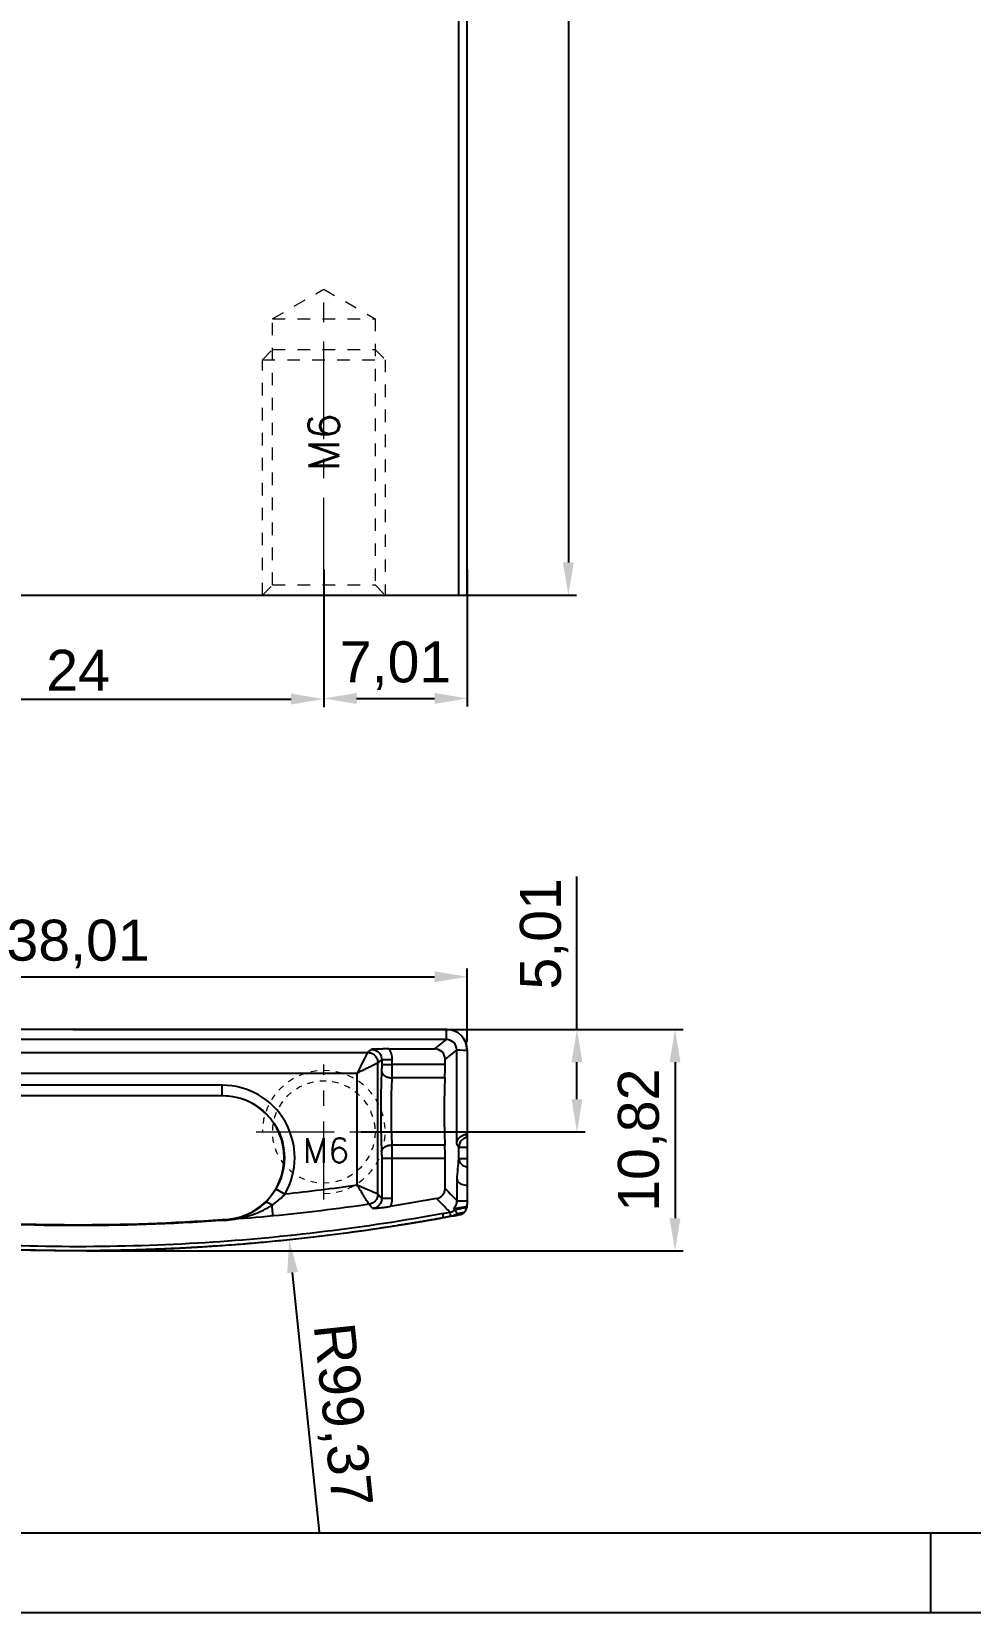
# Model space of a CAD drawing. Header units: millimetres. Extents: x 2535 to 3235, y 1673 to 1831.
# Drawn here: x 2580.7 to 2626.5, y 1673.6 to 1750.8 of the extents above; entities that cross this region are included whole.
import ezdxf
from ezdxf.enums import TextEntityAlignment as Align

# ---------------------------------------------------------------- set-up
doc = ezdxf.new("R2010")
doc.units = ezdxf.units.MM
doc.linetypes.add('CENTER', pattern=[2, 1.25, -0.25, 0.25, -0.25])
doc.linetypes.add('HIDDEN', pattern=[0.2, 0.1, -0.1])
doc.layers.add('253', color=7, linetype='Continuous', true_color=0xffffff)
doc.layers.add('DIM', color=3, linetype='Continuous')
doc.layers.add('图框', color=7, linetype='Continuous')
doc.layers.add('insert', color=85, linetype='Continuous', lineweight=20)
doc.layers.add('screw', color=33, linetype='Continuous', lineweight=13)
doc.styles.get("Standard").update_dxf_attribs({"font": 'arial.ttf'})
doc.styles.add('TXT', font='txt.shx', dxfattribs={"bigfont": 'gbcbig.shx'})
doc.dimstyles.new('ISO-25', dxfattribs={"dimtxt": 2.5, "dimasz": 2.5, "dimexe": 1.25, "dimexo": 0.625, "dimtad": 1, "dimtxsty": 'Standard', "dimcen": 2.5, "dimadec": 0, "dimazin": 0, "dimtfac": 1, "dimtmove": 0, "dimatfit": 3, "dimfxl": 0, "dimarcsym": 0})

# ---------------------------------------------------------------- blocks, each defined once
blk = doc.blocks.new('fgfeeffeef')
at = {"layer": '图框'}
for p, q in [((629.92, 1639.33), (1205.35, 1639.33)), ((857.32, 1639.33), (857.32, 1629.05)), ((619.65, 1629.05), (1215.63, 1629.05))]:
    blk.add_line(p, q, dxfattribs=at)
blk = doc.blocks.new('screw_m6_g')
at = {"layer": 'screw', "color": 1, "linetype": 'CENTER', "ltscale": 3.048}
for p, q in [((0, -3.3), (0, 3.3)), ((-3.3, 0), (3.3, 0))]:
    blk.add_line(p, q, dxfattribs=at)
at = {"layer": 'screw', "color": 33, "linetype": 'HIDDEN', "ltscale": 3.048}
blk.add_circle((0, 0), 2.5, dxfattribs=at)
at = {"layer": 'screw', "color": 92, "linetype": 'HIDDEN', "ltscale": 3.048}
blk.add_arc((0, 0), 3, 270, 180, dxfattribs=at)
at = {"layer": 'screw', "color": 6, "style": 'TXT'}
blk.add_text('M6', height=1.2, dxfattribs=at).set_placement((-1.02, -1.5))
blk = doc.blocks.new('*D61')
at = {"layer": 'DEFPOINTS', "color": 0, "transparency": 16777216}
for p in [(2601.952, 1704.67), (2563.942, 1701.031), (2601.952, 1701.075)]:
    blk.add_point(p, dxfattribs=at)
at = {"layer": 'DIM', "color": 0, "lineweight": -2, "transparency": 16777216}
for p, q in [((2563.942, 1701.43), (2563.942, 1705.07)), ((2601.952, 1701.474), (2601.952, 1705.07)), ((2565.542, 1704.67), (2600.352, 1704.67))]:
    blk.add_line(p, q, dxfattribs=at)
at = {"layer": 'DIM', "color": 0, "transparency": 16777216}
for points in [[(2565.542, 1704.937), (2565.542, 1704.404), (2563.942, 1704.67)], [(2600.352, 1704.937), (2600.352, 1704.404), (2601.952, 1704.67)]]:
    blk.add_solid(points, dxfattribs=at)
at = {"layer": 'DIM', "color": 0, "transparency": 16777216, "insert": (2582.947, 1706.272), "char_height": 2, "attachment_point": 5}
blk.add_mtext('38,01', dxfattribs=at)
blk = doc.blocks.new('*D63')
at = {"layer": 'DEFPOINTS', "color": 0, "transparency": 16777216}
for p in [(2570.948, 1724.958), (2594.947, 1724.958), (2594.947, 1718.23)]:
    blk.add_point(p, dxfattribs=at)
at = {"layer": 'DIM', "color": 0, "lineweight": -2, "transparency": 16777216}
for p, q in [((2570.948, 1724.558), (2570.948, 1717.83)), ((2594.947, 1724.558), (2594.947, 1717.83)), ((2572.548, 1718.23), (2593.347, 1718.23))]:
    blk.add_line(p, q, dxfattribs=at)
at = {"layer": 'DIM', "color": 0, "transparency": 16777216}
for points in [[(2572.548, 1718.497), (2572.548, 1717.964), (2570.948, 1718.23)], [(2593.347, 1718.497), (2593.347, 1717.964), (2594.947, 1718.23)]]:
    blk.add_solid(points, dxfattribs=at)
at = {"layer": 'DIM', "color": 0, "transparency": 16777216, "insert": (2582.948, 1719.634), "char_height": 2, "attachment_point": 5}
blk.add_mtext('24', dxfattribs=at)
blk = doc.blocks.new('*D64')
at = {"layer": 'DEFPOINTS', "color": 0, "transparency": 16777216}
for p in [(2594.947, 1724.958), (2601.952, 1724.958), (2601.952, 1718.26)]:
    blk.add_point(p, dxfattribs=at)
at = {"layer": 'DIM', "color": 0, "lineweight": -2, "transparency": 16777216}
for p, q in [((2594.947, 1724.558), (2594.947, 1717.86)), ((2601.952, 1724.558), (2601.952, 1717.86)), ((2596.547, 1718.26), (2600.352, 1718.26))]:
    blk.add_line(p, q, dxfattribs=at)
at = {"layer": 'DIM', "color": 0, "transparency": 16777216}
for points in [[(2596.547, 1718.526), (2596.547, 1717.993), (2594.947, 1718.26)], [(2600.352, 1718.526), (2600.352, 1717.993), (2601.952, 1718.26)]]:
    blk.add_solid(points, dxfattribs=at)
at = {"layer": 'DIM', "color": 0, "transparency": 16777216, "insert": (2598.45, 1719.861), "char_height": 2, "attachment_point": 5}
blk.add_mtext('7,01', dxfattribs=at)
blk = doc.blocks.new('*D65')
at = {"layer": 'DEFPOINTS', "color": 0, "transparency": 16777216}
for p in [(2600.234, 1702.101), (2596.35, 1697.093), (2607.308, 1697.093)]:
    blk.add_point(p, dxfattribs=at)
at = {"layer": 'DIM', "color": 0, "lineweight": -2, "transparency": 16777216}
for p, q in [((2607.308, 1702.101), (2607.308, 1709.572)), ((2600.634, 1702.101), (2607.708, 1702.101)), ((2607.308, 1698.693), (2607.308, 1700.501)), ((2596.749, 1697.093), (2607.708, 1697.093))]:
    blk.add_line(p, q, dxfattribs=at)
at = {"layer": 'DIM', "color": 0, "transparency": 16777216}
for points in [[(2607.041, 1700.501), (2607.575, 1700.501), (2607.308, 1702.101)], [(2607.041, 1698.693), (2607.575, 1698.693), (2607.308, 1697.093)]]:
    blk.add_solid(points, dxfattribs=at)
at = {"layer": 'DIM', "color": 0, "transparency": 16777216, "insert": (2605.706, 1706.768), "char_height": 2, "attachment_point": 5, "rotation": 90}
blk.add_mtext('5,01', dxfattribs=at)
blk = doc.blocks.new('*D38')
at = {"layer": 'DEFPOINTS', "color": 0, "transparency": 16777216}
for p in [(2582.321, 1702.101), (2582.947, 1691.285), (2612.096, 1691.285)]:
    blk.add_point(p, dxfattribs=at)
at = {"layer": 'DIM', "color": 0, "lineweight": -2, "transparency": 16777216}
for p, q in [((2582.721, 1702.101), (2612.495, 1702.101)), ((2612.096, 1700.501), (2612.096, 1692.885)), ((2583.347, 1691.285), (2612.495, 1691.285))]:
    blk.add_line(p, q, dxfattribs=at)
at = {"layer": 'DIM', "color": 0, "transparency": 16777216}
for points in [[(2611.829, 1700.501), (2612.362, 1700.501), (2612.096, 1702.101)], [(2611.829, 1692.885), (2612.362, 1692.885), (2612.096, 1691.285)]]:
    blk.add_solid(points, dxfattribs=at)
at = {"layer": 'DIM', "color": 0, "transparency": 16777216, "insert": (2610.494, 1696.693), "char_height": 2, "attachment_point": 5, "rotation": 90}
blk.add_mtext('10,82', dxfattribs=at)
blk = doc.blocks.new('*D45')
at = {"layer": 'DEFPOINTS', "color": 0, "transparency": 16777216}
for p in [(2599.527, 1812.708), (2599.527, 1723.299), (2606.887, 1723.299)]:
    blk.add_point(p, dxfattribs=at)
at = {"layer": 'DIM', "color": 0, "lineweight": -2, "transparency": 16777216}
for p, q in [((2599.927, 1812.708), (2607.286, 1812.708)), ((2606.887, 1811.108), (2606.887, 1724.899)), ((2599.927, 1723.299), (2607.286, 1723.299))]:
    blk.add_line(p, q, dxfattribs=at)
at = {"layer": 'DIM', "color": 0, "transparency": 16777216}
for points in [[(2606.62, 1811.108), (2607.153, 1811.108), (2606.887, 1812.708)], [(2606.62, 1724.899), (2607.153, 1724.899), (2606.887, 1723.299)]]:
    blk.add_solid(points, dxfattribs=at)
at = {"layer": 'DIM', "color": 0, "transparency": 16777216, "insert": (2605.285, 1768.004), "char_height": 2, "attachment_point": 5, "rotation": 90}
blk.add_mtext('89,41', dxfattribs=at)

msp = doc.modelspace()

# ---------------------------------------------------------------- linework, layer by layer
at = {"layer": '253', "color": 7, "linetype": 'Continuous'}
for p, q in [((2601.952, 1723.299), (2601.952, 1800.299)), ((2601.546, 1723.299), (2601.546, 1799.293)), ((2564.349, 1723.299), (2601.546, 1723.299)), ((2601.546, 1723.299), (2601.952, 1723.299)), ((2600.936, 1701.604), (2600.936, 1702.101)), ((2600.936, 1701.604), (2564.958, 1701.604)), ((2597.082, 1700.977), (2597.27, 1701.127)), ((2598.129, 1701.148), (2600.366, 1701.148)), ((2600.366, 1701.148), (2600.936, 1701.604)), ((2601.439, 1701.101), (2600.868, 1700.645)), ((2601.436, 1696.526), (2601.439, 1701.101)), ((2601.941, 1701.096), (2601.939, 1696.991)), ((2597.584, 1694.058), (2597.584, 1700.47)), ((2597.773, 1700.625), (2597.773, 1700.39)), ((2597.773, 1700.39), (2598.275, 1700.39)), ((2598.275, 1700.625), (2598.275, 1700.39)), ((2600.868, 1700.39), (2598.275, 1700.39)), ((2600.868, 1700.39), (2600.868, 1700.645)), ((2569.315, 1699.972), (2596.579, 1699.972)), ((2596.579, 1694.493), (2596.579, 1699.972)), ((2589.989, 1699.376), (2575.905, 1699.376)), ((2575.905, 1698.873), (2589.989, 1698.873)), ((2589.989, 1698.862), (2575.905, 1698.862)), ((2589.989, 1698.873), (2589.989, 1699.376)), ((2589.989, 1698.873), (2589.989, 1698.862)), ((2601.942, 1696.839), (2601.952, 1696.79)), ((2597.773, 1695.809), (2597.773, 1693.857)), ((2598.275, 1695.809), (2600.868, 1695.809)), ((2598.275, 1695.809), (2598.275, 1693.857)), ((2600.868, 1694.336), (2600.868, 1695.809)), ((2601.539, 1695.803), (2601.539, 1696.348)), ((2601.539, 1696.348), (2601.952, 1696.348)), ((2601.539, 1695.803), (2601.952, 1695.803)), ((2592.607, 1694.311), (2593.041, 1694.057)), ((2601.45, 1693.735), (2601.45, 1694.778)), ((2597.773, 1693.857), (2598.275, 1693.857)), ((2601.45, 1693.735), (2601.952, 1693.735)), ((2601.144, 1692.974), (2601.108, 1693.171))]:
    msp.add_line(p, q, dxfattribs=at)
at = {"layer": '253', "color": 6, "linetype": 'Continuous'}
for p, q in [((2600.952, 1702.101), (2564.942, 1702.101)), ((2601.952, 1701.101), (2601.952, 1693.532))]:
    msp.add_line(p, q, dxfattribs=at)
for centre, radius, start, end in [((2600.952, 1701.101), 1, 0, 90), ((2601.452, 1693.532), 0.5, 280.7874, 0)]:
    msp.add_arc(centre, radius, start, end, dxfattribs=at)
at = {"layer": '253', "color": 7, "linetype": 'Continuous'}
for centre, radius, start, end in [((2589.989, 1695.841), 3.535, 329.6864, 90), ((2589.989, 1695.841), 3.021, 270.00194, 90), ((2582.947, 1790.655), 99.081, 280.70991, 281.04979), ((2582.947, 1790.655), 98.088, 265.6217, 274.11703), ((2582.947, 1790.655), 99.282, 280.74086, 280.95124)]:
    msp.add_arc(centre, radius, start, end, dxfattribs=at)
at = {"layer": '253', "color": 7, "linetype": 'Continuous', "extrusion": (0, 0, -1)}
for centre, radius, start, end in [((-2589.989, 1695.841), 3.032, 90, 210.3136), ((-2582.947, 1790.655), 99.038, 258.94, 258.96102)]:
    msp.add_arc(centre, radius, start, end, dxfattribs=at)
at = {"layer": '253', "color": 6, "linetype": 'Continuous', "extrusion": (0, 0, -1)}
msp.add_arc((-2582.947, 1790.655), 99.37, 259.2126, 280.7874, dxfattribs=at)
at = {"layer": '253', "color": 7, "linetype": 'Continuous'}
for centre, major_axis, ratio, start_param, end_param in [((2600.934, 1701.094), (-0.721, -0.706), 0.997263, 2.367293, 3.935897), ((2600.365, 1700.644), (-0.394, -0.315), 0.997756, 2.468135, 4.036739), ((2600.934, 1701.099), (-0.372, -0.344), 0.992357, 2.39632, 3.964924), ((2601.941, 1701.101), (0.503, 0), 0.010472, 3.193958, 4.712395), ((2600.816, 1700.39), (0, 1.006), 0.052411, 4.009221, 4.712389), ((2600.957, 1698.1), (0, 2.536), 0.052411, 0.867628, 2.273964), ((2600.816, 1695.809), (0, 1.006), 0.052411, 4.712389, 5.415557), ((2602.042, 1696.348), (0.435, 0.252), 0.994584, 1.247142, 2.613847), ((2602.042, 1695.803), (0.501, -0.044), 0.856823, 3.243276, 4.607822)]:
    msp.add_ellipse(centre, major_axis=major_axis, ratio=ratio, start_param=start_param, end_param=end_param, dxfattribs=at)
for points, degree, knots in [([(2598.129, 1701.148), (2598.053, 1701.147), (2597.896, 1701.147), (2597.673, 1701.141), (2597.502, 1701.137), (2597.369, 1701.131), (2597.303, 1701.129), (2597.27, 1701.127)], 3, [0, 0, 0, 0, 0.224361, 0.465493, 0.725027, 0.859938, 1, 1, 1, 1]), ([(2597.27, 1701.127), (2597.273, 1701.127), (2597.291, 1701.127), (2597.326, 1701.125), (2597.377, 1701.117), (2597.433, 1701.102), (2597.493, 1701.077), (2597.557, 1701.041), (2597.623, 1700.988), (2597.684, 1700.916), (2597.736, 1700.825), (2597.767, 1700.724), (2597.773, 1700.656), (2597.773, 1700.625)], 3, [0, 0, 0, 0, 0.01108, 0.069367, 0.133858, 0.206255, 0.288177, 0.381123, 0.486522, 0.605545, 0.738761, 0.884891, 1, 1, 1, 1]), ([(2598.129, 1701.148), (2598.134, 1701.138), (2598.137, 1701.134), (2598.141, 1701.127), (2598.153, 1701.106), (2598.169, 1701.076), (2598.177, 1701.058), (2598.182, 1701.047), (2598.215, 1700.973), (2598.235, 1700.907), (2598.255, 1700.839), (2598.267, 1700.753), (2598.269, 1700.734), (2598.27, 1700.727), (2598.271, 1700.715), (2598.272, 1700.708), (2598.274, 1700.68), (2598.275, 1700.653), (2598.275, 1700.64), (2598.275, 1700.633), (2598.275, 1700.628), (2598.275, 1700.625)], 2, [0, 0, 0, 0.03125, 0.03125, 0.0625, 0.125, 0.196429, 0.196429, 0.25, 0.5, 0.5, 0.75, 0.8125, 0.8125, 0.84375, 0.84375, 0.875, 0.9375, 0.96875, 0.984375, 0.992188, 1, 1, 1]), ([(2596.579, 1699.972), (2596.646, 1700.005), (2596.778, 1700.071), (2596.936, 1700.15), (2597.039, 1700.202), (2597.088, 1700.226), (2597.116, 1700.24), (2597.181, 1700.273), (2597.283, 1700.324), (2597.406, 1700.385), (2597.485, 1700.425), (2597.532, 1700.448), (2597.555, 1700.46), (2597.568, 1700.467), (2597.575, 1700.469), (2597.581, 1700.469), (2597.583, 1700.47), (2597.584, 1700.47)], 3, [0, 0, 0, 0, 0.137717, 0.272104, 0.337599, 0.369862, 0.38587, 0.401794, 0.525374, 0.645377, 0.766456, 0.826645, 0.885959, 0.915072, 0.943744, 0.972039, 1, 1, 1, 1]), ([(2597.082, 1700.977), (2597.148, 1700.969), (2597.279, 1700.954), (2597.445, 1700.838), (2597.562, 1700.67), (2597.577, 1700.537), (2597.584, 1700.47)], 3, [0, 0, 0, 0, 0.248764, 0.497369, 0.746321, 1, 1, 1, 1]), ([(2597.584, 1700.47), (2597.6, 1700.483), (2597.631, 1700.508), (2597.678, 1700.548), (2597.726, 1700.587), (2597.757, 1700.612), (2597.773, 1700.625)], 3, [0, 0, 0, 0, 0.250006, 0.5, 0.749994, 1, 1, 1, 1]), ([(2597.773, 1700.39), (2597.773, 1700.372), (2597.773, 1700.33), (2597.772, 1700.262), (2597.771, 1700.186), (2597.769, 1700.119), (2597.767, 1700.08), (2597.766, 1700.064)], 3, [0, 0, 0, 0, 0.149184, 0.360884, 0.583695, 0.826028, 1, 1, 1, 1]), ([(2598.275, 1700.39), (2598.275, 1700.273), (2598.274, 1700.035), (2598.271, 1699.839), (2598.269, 1699.739)], 3, [0, 0, 0, 0, 0.48925, 1, 1, 1, 1]), ([(2597.767, 1700.064), (2597.764, 1699.995), (2597.758, 1699.857), (2597.75, 1699.633), (2597.744, 1699.399), (2597.738, 1699.153), (2597.734, 1698.899), (2597.73, 1698.551), (2597.728, 1698.13), (2597.73, 1697.697), (2597.733, 1697.347), (2597.738, 1697.067), (2597.744, 1696.808), (2597.75, 1696.572), (2597.758, 1696.345), (2597.763, 1696.205), (2597.766, 1696.135)], 3, [0, 0, 0, 0, 0.062753, 0.124603, 0.186271, 0.248388, 0.310952, 0.373686, 0.498775, 0.605963, 0.677608, 0.749186, 0.811558, 0.873733, 0.936315, 1, 1, 1, 1]), ([(2598.269, 1699.739), (2598.263, 1699.619), (2598.252, 1699.383), (2598.236, 1698.842), (2598.228, 1698.101), (2598.236, 1697.36), (2598.252, 1696.817), (2598.263, 1696.58), (2598.269, 1696.46)], 3, [0, 0, 0, 0, 0.126995, 0.249806, 0.499592, 0.7492, 0.872422, 1, 1, 1, 1]), ([(2598.269, 1696.46), (2598.271, 1696.36), (2598.274, 1696.164), (2598.275, 1695.926), (2598.275, 1695.809)], 3, [0, 0, 0, 0, 0.510799, 1, 1, 1, 1]), ([(2601.436, 1696.526), (2601.436, 1696.527), (2601.436, 1696.528), (2601.441, 1696.592), (2601.459, 1696.656), (2601.519, 1696.765), (2601.558, 1696.814), (2601.64, 1696.883), (2601.679, 1696.909), (2601.764, 1696.95), (2601.813, 1696.967), (2601.863, 1696.976)], 3, [0, 0, 0, 0, 0.005402, 0.005402, 0.343735, 0.343735, 0.627339, 0.627339, 0.81258, 0.81258, 1, 1, 1, 1]), ([(2601.539, 1696.348), (2601.529, 1696.367), (2601.518, 1696.386), (2601.496, 1696.423), (2601.486, 1696.441), (2601.464, 1696.479), (2601.453, 1696.497), (2601.44, 1696.519), (2601.438, 1696.523), (2601.436, 1696.526)], 3, [0, 0, 0, 0, 0.313334, 0.313334, 0.626668, 0.626668, 0.940002, 0.940002, 1, 1, 1, 1]), ([(2601.863, 1696.976), (2601.863, 1696.976), (2601.863, 1696.976), (2601.881, 1696.945), (2601.898, 1696.915), (2601.925, 1696.87), (2601.933, 1696.854), (2601.942, 1696.839)], 3, [0, 0, 0, 0, 0.003778, 0.003778, 0.663633, 0.663633, 1, 1, 1, 1]), ([(2597.766, 1696.135), (2597.767, 1696.133), (2597.768, 1696.111), (2597.769, 1696.064), (2597.771, 1695.985), (2597.772, 1695.899), (2597.773, 1695.838), (2597.773, 1695.809)], 3, [0, 0, 0, 0, 0.020031, 0.242957, 0.485389, 0.755334, 1, 1, 1, 1]), ([(2592.607, 1694.311), (2592.496, 1694.121), (2592.363, 1693.941), (2592.179, 1693.74), (2592.136, 1693.696), (2592.092, 1693.653)], 3, [0, 0, 0, 0, 0.772833, 0.772833, 1, 1, 1, 1]), ([(2592.417, 1693.523), (2592.47, 1693.558), (2592.522, 1693.594), (2592.739, 1693.756), (2592.9, 1693.899), (2593.041, 1694.057)], 3, [0, 0, 0, 0, 0.232505, 0.232505, 1, 1, 1, 1]), ([(2596.579, 1694.493), (2595.987, 1694.409), (2594.807, 1694.252), (2593.628, 1694.118), (2593.041, 1694.057)], 3, [0, 0, 0, 0, 0.50246, 1, 1, 1, 1]), ([(2597.154, 1693.561), (2597.144, 1693.578), (2597.122, 1693.613), (2597.026, 1693.769), (2596.925, 1693.931), (2596.832, 1694.083), (2596.715, 1694.272), (2596.627, 1694.415), (2596.579, 1694.493)], 3, [0, 0, 0, 0, 0.21341, 0.44088, 0.558871, 0.683545, 0.825843, 1, 1, 1, 1]), ([(2597.584, 1694.058), (2597.578, 1693.998), (2597.565, 1693.879), (2597.468, 1693.724), (2597.329, 1693.606), (2597.212, 1693.576), (2597.154, 1693.561)], 3, [0, 0, 0, 0, 0.249999, 0.499996, 0.749992, 1, 1, 1, 1]), ([(2600.456, 1693.842), (2600.511, 1693.852), (2600.565, 1693.871), (2600.663, 1693.927), (2600.708, 1693.963), (2600.782, 1694.048), (2600.812, 1694.097), (2600.853, 1694.202), (2600.866, 1694.258), (2600.868, 1694.322), (2600.868, 1694.329), (2600.868, 1694.336)], 3, [0, 0, 0, 0, 0.24235, 0.24235, 0.484719, 0.484719, 0.726848, 0.726848, 0.969072, 0.969072, 1, 1, 1, 1]), ([(2600.868, 1694.336), (2600.979, 1694.222), (2601.089, 1694.108), (2601.283, 1693.908), (2601.366, 1693.821), (2601.45, 1693.735)], 3, [0, 0, 0, 0, 0.568855, 0.568855, 1, 1, 1, 1]), ([(2601.45, 1694.778), (2601.45, 1694.778), (2601.45, 1694.777), (2601.453, 1694.75), (2601.462, 1694.724), (2601.495, 1694.669), (2601.522, 1694.64), (2601.587, 1694.591), (2601.624, 1694.57), (2601.707, 1694.536), (2601.752, 1694.521), (2601.848, 1694.501), (2601.901, 1694.495), (2601.952, 1694.494)], 3, [0, 0, 0, 0, 0.005911, 0.005911, 0.19856, 0.19856, 0.423719, 0.423719, 0.623037, 0.623037, 0.811131, 0.811131, 1, 1, 1, 1]), ([(2592.092, 1693.653), (2591.868, 1693.435), (2591.621, 1693.262), (2591.121, 1693.002), (2590.864, 1692.911), (2590.528, 1692.839), (2590.455, 1692.826), (2590.342, 1692.81), (2590.305, 1692.806), (2590.244, 1692.8), (2590.223, 1692.798), (2590.197, 1692.796), (2590.192, 1692.796), (2590.151, 1692.794), (2590.117, 1692.792), (2590.053, 1692.791), (2590.021, 1692.79), (2589.99, 1692.791)], 3, [0, 0, 0, 0, 0.375341, 0.375341, 0.742266, 0.742266, 0.842729, 0.842729, 0.889563, 0.889563, 0.912636, 0.912636, 0.918442, 0.918442, 0.958945, 0.958945, 1, 1, 1, 1]), ([(2590.216, 1692.796), (2590.235, 1692.798), (2590.254, 1692.799), (2590.317, 1692.805), (2590.361, 1692.809), (2590.492, 1692.825), (2590.577, 1692.837), (2590.968, 1692.903), (2591.268, 1692.981), (2591.855, 1693.2), (2592.146, 1693.343), (2592.417, 1693.523)], 3, [0, 0, 0, 0, 0.022597, 0.022597, 0.077763, 0.077763, 0.190195, 0.190195, 0.59288, 0.59288, 1, 1, 1, 1]), ([(2597.773, 1693.857), (2597.773, 1693.839), (2597.771, 1693.795), (2597.758, 1693.725), (2597.729, 1693.645), (2597.682, 1693.563), (2597.614, 1693.484), (2597.524, 1693.417), (2597.431, 1693.377), (2597.369, 1693.364), (2597.345, 1693.36)], 3, [0, 0, 0, 0, 0.077578, 0.182152, 0.299697, 0.431542, 0.577759, 0.734688, 0.8979, 1, 1, 1, 1]), ([(2597.345, 1693.36), (2597.378, 1693.363), (2597.444, 1693.369), (2597.576, 1693.381), (2597.745, 1693.399), (2597.964, 1693.424), (2598.118, 1693.448), (2598.193, 1693.46)], 3, [0, 0, 0, 0, 0.141787, 0.27748, 0.535412, 0.771661, 1, 1, 1, 1]), ([(2598.275, 1693.857), (2598.275, 1693.85), (2598.275, 1693.84), (2598.275, 1693.823), (2598.273, 1693.787), (2598.266, 1693.717), (2598.258, 1693.671), (2598.248, 1693.619), (2598.233, 1693.568), (2598.224, 1693.541), (2598.21, 1693.501), (2598.202, 1693.481), (2598.199, 1693.474), (2598.198, 1693.47), (2598.194, 1693.461)], 2, [0, 0, 0, 0.03125, 0.0625, 0.125, 0.25, 0.5, 0.5, 0.75, 0.75, 0.875, 0.9375, 0.96875, 0.96875, 1, 1, 1]), ([(2601.108, 1693.171), (2601.093, 1693.186), (2601.079, 1693.201), (2600.994, 1693.288), (2600.924, 1693.36), (2600.721, 1693.569), (2600.588, 1693.705), (2600.456, 1693.842)], 3, [0, 0, 0, 0, 0.065761, 0.065761, 0.389712, 0.389712, 1, 1, 1, 1]), ([(2601.108, 1693.171), (2601.163, 1693.182), (2601.217, 1693.201), (2601.3, 1693.249), (2601.332, 1693.273), (2601.36, 1693.299)], 3, [0, 0, 0, 0, 0.591254, 0.591254, 1, 1, 1, 1]), ([(2601.274, 1693.352), (2601.298, 1693.372), (2601.32, 1693.395), (2601.375, 1693.464), (2601.403, 1693.515), (2601.44, 1693.622), (2601.45, 1693.679), (2601.45, 1693.735)], 3, [0, 0, 0, 0, 0.218798, 0.218798, 0.608998, 0.608998, 1, 1, 1, 1]), ([(2601.911, 1693.449), (2601.827, 1693.433), (2601.742, 1693.417), (2601.593, 1693.392), (2601.526, 1693.381), (2601.417, 1693.365), (2601.372, 1693.359), (2601.316, 1693.353), (2601.298, 1693.351), (2601.28, 1693.351), (2601.275, 1693.351), (2601.274, 1693.352)], 3, [0, 0, 0, 0, 0.301871, 0.301871, 0.571923, 0.571923, 0.794014, 0.794014, 0.922621, 0.922621, 1, 1, 1, 1]), ([(2601.274, 1693.352), (2601.284, 1693.345), (2601.295, 1693.339), (2601.324, 1693.322), (2601.342, 1693.311), (2601.36, 1693.3)], 3, [0, 0, 0, 0, 0.363354, 0.363354, 1, 1, 1, 1]), ([(2601.45, 1693.112), (2601.449, 1693.114), (2601.449, 1693.115), (2601.444, 1693.126), (2601.44, 1693.135), (2601.426, 1693.166), (2601.416, 1693.186), (2601.399, 1693.222), (2601.391, 1693.239), (2601.377, 1693.266), (2601.372, 1693.277), (2601.364, 1693.293), (2601.361, 1693.298), (2601.36, 1693.299)], 3, [0, 0, 0, 0, 0.013723, 0.013723, 0.116305, 0.116305, 0.345579, 0.345579, 0.566855, 0.566855, 0.783267, 0.783267, 1, 1, 1, 1]), ([(2600.768, 1693.109), (2596.932, 1692.407), (2588.922, 1691.427), (2576.914, 1691.429), (2568.872, 1692.419), (2565.005, 1693.131)], 3, [0, 0, 0, 0, 0.325414, 0.671851, 1, 1, 1, 1]), ([(2600.768, 1692.904), (2598.736, 1692.534), (2594.425, 1691.93), (2589.855, 1691.506), (2586.404, 1691.347), (2584.1, 1691.294), (2581.794, 1691.294), (2579.49, 1691.347), (2576.04, 1691.506), (2571.469, 1691.93), (2567.097, 1692.542), (2565.005, 1692.927)], 2, [0, 0, 0, 0.114515, 0.242441, 0.370366, 0.434329, 0.498292, 0.562254, 0.626217, 0.754143, 0.882068, 1, 1, 1]), ([(2589.901, 1692.784), (2589.955, 1692.784), (2590.01, 1692.785), (2590.103, 1692.789), (2590.142, 1692.791), (2590.194, 1692.795), (2590.205, 1692.796), (2590.216, 1692.796)], 3, [0, 0, 0, 0, 0.528723, 0.528723, 0.896294, 0.896294, 1, 1, 1, 1]), ([(2589.99, 1692.791), (2589.99, 1692.791), (2589.99, 1692.791), (2589.987, 1692.79), (2589.985, 1692.79), (2589.98, 1692.79), (2589.978, 1692.789), (2589.969, 1692.789), (2589.963, 1692.788), (2589.939, 1692.786), (2589.92, 1692.785), (2589.901, 1692.784)], 3, [0, 0, 0, 0, 0.108822, 0.108822, 0.219168, 0.219168, 0.313544, 0.313544, 0.487062, 0.487062, 1, 1, 1, 1]), ([(2600.768, 1692.904), (2600.768, 1692.927), (2600.768, 1692.949), (2600.768, 1692.992), (2600.768, 1693.013), (2600.768, 1693.05), (2600.768, 1693.066), (2600.768, 1693.09), (2600.768, 1693.099), (2600.768, 1693.107), (2600.768, 1693.108), (2600.768, 1693.109)], 3, [0, 0, 0, 0, 0.218336, 0.218336, 0.445714, 0.445714, 0.671423, 0.671423, 0.89357, 0.89357, 1, 1, 1, 1]), ([(2601.45, 1693.112), (2601.423, 1693.091), (2601.395, 1693.072), (2601.298, 1693.016), (2601.222, 1692.988), (2601.144, 1692.974)], 3, [0, 0, 0, 0, 0.298381, 0.298381, 1, 1, 1, 1]), ([(2601.244, 1692.992), (2601.316, 1693.006), (2601.388, 1693.02), (2601.436, 1693.029), (2601.483, 1693.038), (2601.528, 1693.046)], 2, [0, 0, 0, 0.505122, 0.505122, 0.759824, 1, 1, 1])]:
    msp.add_open_spline(points, degree=degree, knots=knots, dxfattribs=at)
for points, degree in [([(2568.812, 1700.977), (2578.235, 1700.977), (2587.659, 1700.977), (2597.082, 1700.977)], 3), ([(2597.082, 1700.977), (2597.07, 1700.954), (2596.82, 1700.453), (2596.579, 1699.972)], 3), ([(2600.856, 1699.739), (2599.994, 1699.739), (2599.131, 1699.739), (2598.269, 1699.739)], 3), ([(2598.269, 1696.46), (2599.131, 1696.46), (2599.994, 1696.46), (2600.856, 1696.46)], 3), ([(2601.939, 1696.991), (2601.914, 1696.986), (2601.888, 1696.981), (2601.863, 1696.976)], 3), ([(2601.952, 1696.994), (2601.948, 1696.993), (2601.943, 1696.992), (2601.939, 1696.991)], 3), ([(2601.942, 1696.839), (2601.946, 1696.84), (2601.949, 1696.84), (2601.952, 1696.841)], 3), ([(2601.45, 1694.778), (2601.48, 1695.12), (2601.51, 1695.462), (2601.539, 1695.803)], 3), ([(2597.584, 1694.058), (2597.556, 1694.07), (2597.065, 1694.282), (2596.579, 1694.493)], 3), ([(2597.773, 1693.857), (2597.741, 1693.891), (2597.678, 1693.958), (2597.616, 1694.024), (2597.584, 1694.058)], 3), ([(2592.092, 1693.653), (2592.138, 1693.694), (2592.273, 1693.64), (2592.417, 1693.523)], 3), ([(2597.154, 1693.563), (2595.597, 1693.336), (2594.035, 1693.147), (2592.469, 1692.995)], 3), ([(2597.344, 1693.361), (2597.281, 1693.429), (2597.217, 1693.496), (2597.154, 1693.563)], 3), ([(2600.456, 1693.842), (2599.702, 1693.706), (2598.948, 1693.579), (2598.193, 1693.461)], 3), ([(2601.36, 1693.299), (2601.36, 1693.3), (2601.36, 1693.3), (2601.36, 1693.3)], 3), ([(2601.952, 1693.735), (2601.952, 1693.639), (2601.938, 1693.541), (2601.911, 1693.449)], 3), ([(2575.368, 1692.83), (2580.204, 1692.456), (2585.063, 1692.44), (2589.901, 1692.784)], 3), ([(2590.216, 1692.802), (2589.526, 1692.751), (2588.837, 1692.708), (2588.147, 1692.671)], 3), ([(2589.989, 1692.82), (2589.99, 1692.81), (2589.99, 1692.8), (2589.99, 1692.791)], 3), ([(2592.469, 1692.995), (2591.719, 1692.922), (2590.968, 1692.858), (2590.216, 1692.802)], 3), ([(2600.768, 1693.109), (2600.881, 1693.129), (2600.994, 1693.15), (2601.108, 1693.171)], 3), ([(2601.144, 1692.974), (2601.019, 1692.951), (2600.893, 1692.927), (2600.768, 1692.904)], 3), ([(2601.144, 1692.974), (2600.956, 1692.939), (2600.768, 1692.904)], 2), ([(2601.244, 1692.992), (2601.194, 1692.983), (2601.144, 1692.974)], 2)]:
    msp.add_open_spline(points, degree=degree, dxfattribs=at)
for points, weights in [([(2597.773, 1700.625), (2597.788, 1700.625), (2597.992, 1700.625), (2598.275, 1700.625)], [1.15917213163, 0.946942047323, 0.946942622793, 1.15917385803]), ([(2597.766, 1700.064), (2597.777, 1699.887), (2597.973, 1699.747), (2598.269, 1699.739)], [1.28971916345, 0.996624069373, 0.925911747156, 1.0775821968]), ([(2597.773, 1695.809), (2597.788, 1695.809), (2597.992, 1695.809), (2598.275, 1695.809)], [1.16205645865, 0.947913303004, 0.945998457287, 1.1563119215]), ([(2592.47, 1692.99), (2592.467, 1693.012), (2592.448, 1693.206), (2592.417, 1693.523)], [1.07075808853, 0.977895946867, 0.976437249672, 1.06638199695])]:
    msp.add_rational_spline(points, weights, degree=3, dxfattribs=at)
msp.add_rational_spline([(2597.766, 1696.135), (2597.772, 1696.222), (2597.829, 1696.301), (2597.92, 1696.36), (2598.012, 1696.42), (2598.133, 1696.456), (2598.269, 1696.46)], [1.00095561355, 1.00936278248, 1.07324255019, 1.19259491669, 1.0731996916, 1.00931691208, 1.00094657814], degree=3, knots=[0, 0, 0, 0, 0.49991, 0.49991, 0.49991, 1, 1, 1, 1], dxfattribs=at)
at = {"layer": 'DIM'}
msp.add_line((2594.744, 1677.566), (2593.423, 1690.23), dxfattribs=at)
msp.add_solid([(2593.688, 1690.257), (2593.158, 1690.202), (2593.257, 1691.821)], dxfattribs=at)
at = {"layer": 'screw', "color": 8, "linetype": 'HIDDEN', "ltscale": 6.096}
for p, q in [((2592.447, 1736.799), (2594.947, 1738.243)), ((2594.947, 1738.243), (2597.447, 1736.799)), ((2592.447, 1723.799), (2592.447, 1736.799)), ((2592.447, 1736.799), (2597.447, 1736.799)), ((2597.447, 1736.799), (2597.447, 1723.799)), ((2591.947, 1723.299), (2592.447, 1723.799)), ((2592.447, 1723.799), (2597.447, 1723.799)), ((2597.447, 1723.799), (2597.947, 1723.299))]:
    msp.add_line(p, q, dxfattribs=at)
at = {"layer": 'screw', "color": 1, "linetype": 'CENTER', "ltscale": 3.81}
msp.add_line((2594.947, 1723.299), (2594.947, 1738.243), dxfattribs=at)
at = {"layer": 'screw', "color": 92, "linetype": 'HIDDEN', "ltscale": 6.096}
for p, q in [((2591.947, 1734.799), (2592.447, 1735.299)), ((2592.447, 1735.299), (2597.447, 1735.299)), ((2597.447, 1735.299), (2597.947, 1734.799)), ((2591.947, 1723.299), (2591.947, 1734.799)), ((2591.947, 1734.799), (2597.947, 1734.799)), ((2597.947, 1734.799), (2597.947, 1723.299))]:
    msp.add_line(p, q, dxfattribs=at)

# ---------------------------------------------------------------- block references
at = {"layer": 'insert', "xscale": 0.3775403520003238, "yscale": 0.3775403520003238, "zscale": 0.3775403520003238}
msp.add_blockref('fgfeeffeef', (2300.898, 1058.607), dxfattribs=at)
at = {"layer": 'screw'}
msp.add_blockref('screw_m6_g', (2594.947, 1697.093), dxfattribs=at)

# ---------------------------------------------------------------- texts
at = {"layer": 'DIM', "insert": (2595.724, 1683.265), "char_height": 2, "attachment_point": 5, "rotation": 275.95526}
msp.add_mtext('R99,37', dxfattribs=at)
at = {"layer": 'screw', "color": 6, "linetype": 'HIDDEN', "ltscale": 6.096, "style": 'TXT'}
msp.add_text('M6', height=1.5, rotation=90, dxfattribs=at).set_placement((2594.947, 1730.771), align=Align.MIDDLE)

# ---------------------------------------------------------------- dimensions: what is measured, and where the dimension line sits
at = {"layer": 'DIM'}
for base, p1, p2, picture, middle in [((2606.887, 1723.299), (2599.527, 1812.708), (2599.527, 1723.299), '*D45', (2605.285, 1768.004)), ((2612.096, 1691.285), (2582.321, 1702.101), (2582.947, 1691.285), '*D38', (2610.494, 1696.693))]:
    dim = msp.add_linear_dim(base=base, p1=p1, p2=p2, angle=90, dimstyle='ISO-25', override={"dimtxt": 2, "dimasz": 1.6, "dimexe": 0.3998, "dimexo": 0.3998, "dimgap": 0.3998}, dxfattribs=at)
    dim.commit()
    dim.dimension.update_dxf_attribs({"geometry": picture, "text_midpoint": middle})
for base, p1, p2, picture, middle in [((2594.947, 1718.23), (2570.948, 1724.958), (2594.947, 1724.958), '*D63', (2582.948, 1719.634)), ((2601.95213, 1718.25972), (2594.94711, 1724.95817), (2601.95213, 1724.95817), '*D64', (2598.44962, 1719.86143)), ((2601.952, 1704.67), (2563.942, 1701.031), (2601.952, 1701.075), '*D61', (2582.947, 1706.272))]:
    dim = msp.add_linear_dim(base=base, p1=p1, p2=p2, dimstyle='ISO-25', override={"dimtxt": 2, "dimasz": 1.6, "dimexe": 0.3998, "dimexo": 0.3998, "dimgap": 0.3998}, dxfattribs=at)
    dim.commit()
    dim.dimension.update_dxf_attribs({"geometry": picture, "text_midpoint": middle})
dim = msp.add_linear_dim(base=(2607.308, 1697.093), p1=(2600.234, 1702.101), p2=(2596.35, 1697.093), angle=90, dimstyle='ISO-25', override={"dimtxt": 2, "dimasz": 1.6, "dimexe": 0.3998, "dimexo": 0.3998, "dimgap": 0.3998}, dxfattribs=at)
dim.commit()
dim.dimension.update_dxf_attribs({"geometry": '*D65', "text_midpoint": (2607.308, 1706.768), "dimtype": 160})

doc.saveas('drawing.dxf')
